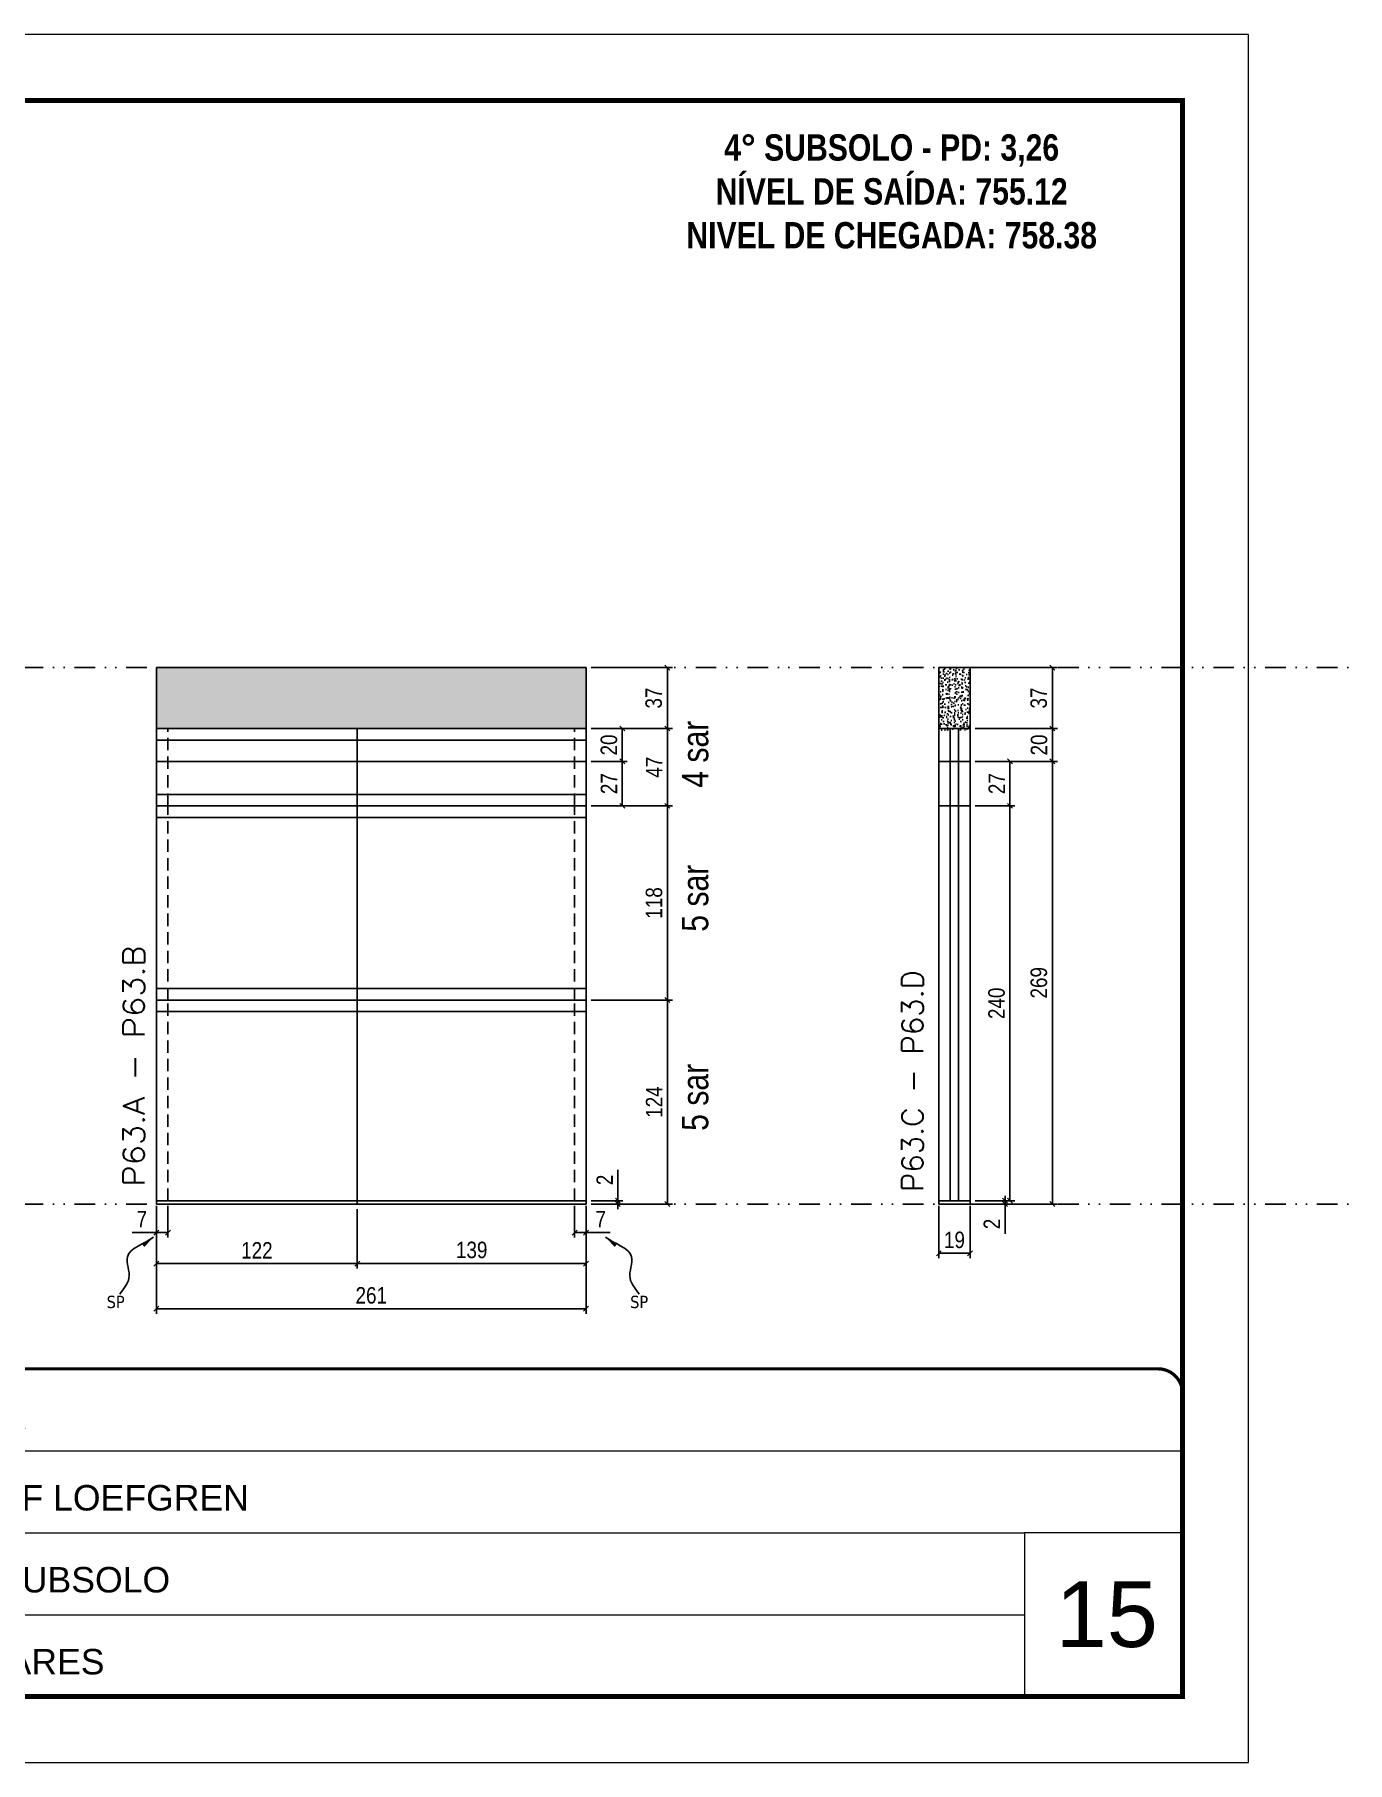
# Model space of a CAD drawing. Header units: millimetres. Extents: x 13777 to 27878, y -21631 to 6985.
# Drawn here: x 18345 to 19142, y 2489 to 3539 of the extents above; entities that cross this region are included whole.
import ezdxf

# ---------------------------------------------------------------- set-up
doc = ezdxf.new("R2010")
doc.units = ezdxf.units.MM
for name, pattern in [('CONTINUO', [0]), ('DASHED', [0.75, 0.5, -0.25]), ('DIVIDE2', [0.625, 0.25, -0.125, 0, -0.125, 0, -0.125]), ('HIDDEN', [0.375, 0.25, -0.125])]:
    doc.linetypes.add(name, pattern=pattern)
for name, color, linetype, lineweight in [('CARIMBO', 255, 'Continuous', 9), ('Folhas', 255, 'Continuous', 9), ('SARRAFO DE PRESSAO', 251, 'DASHED', 9), ('Texto Seção', 7, 'Continuous', 15)]:
    doc.layers.add(name, color=color, linetype=linetype, lineweight=lineweight)
for name, color, linetype in [('COTA', 241, 'Continuous'), ('NOMENCLATURA', 7, 'Continuous'), ('Nível', 160, 'Continuous'), ('Painéis', 200, 'Continuous'), ('SARR_2.2x7', 40, 'Continuous'), ('Sarrafo de Pressão', 42, 'HIDDEN'), ('texto', 7, 'Continuous')]:
    doc.layers.add(name, color=color, linetype=linetype)
doc.styles.add('ARIAL', font='arial.ttf')
doc.styles.add('ARIAL_NARROW', font='ARIALN.TTF', dxfattribs={"height": 0.2})
doc.styles.add('COTA TECNICA', font='techl___.ttf', dxfattribs={"height": 10})
doc.styles.add('COTA TECNICA-50', font='techl___.ttf', dxfattribs={"height": 10})
doc.styles.add('REGUA-120', font='ROMANS.shx', dxfattribs={"height": 15})
doc.styles.add('ROMANC', font='techb___.ttf', dxfattribs={"height": 2.5})
doc.styles.get("Standard").update_dxf_attribs({"font": 'arial.ttf'})
doc.styles.add('Tecnologia', font='')
doc.styles.get('Tecnologia').set_extended_font_data('Forgotten Futurist')
doc.dimstyles.new('COTA PAINEL-50', dxfattribs={"dimtxt": 10, "dimasz": 3, "dimexe": 3, "dimexo": 3, "dimgap": 3, "dimtad": 1, "dimdec": 1, "dimzin": 12, "dimdsep": 46, "dimtxsty": 'COTA TECNICA-50', "dimblk1": 'OBLIQUE', "dimblk2": 'OBLIQUE', "dimsah": 1, "dimcen": 0.9, "dimclrd": 4, "dimclre": 4, "dimclrt": 240, "dimadec": 1, "dimazin": 3, "dimtfac": 1, "dimtdec": 1, "dimtmove": 0, "dimatfit": 3, "dimfxl": 1, "dimtolj": 1, "dimtzin": 12, "dimarcsym": 0})
doc.dimstyles.new('PAINEL', dxfattribs={"dimtxt": 10, "dimasz": 3, "dimexe": 3, "dimexo": 3, "dimgap": 3, "dimtad": 1, "dimdec": 1, "dimzin": 12, "dimdsep": 46, "dimtxsty": 'COTA TECNICA', "dimblk1": 'OBLIQUE', "dimblk2": 'OBLIQUE', "dimsah": 1, "dimcen": 0.9, "dimclrd": 4, "dimclre": 4, "dimclrt": 240, "dimadec": 1, "dimazin": 3, "dimtfac": 1, "dimtdec": 1, "dimtmove": 0, "dimatfit": 3, "dimfxl": 1, "dimtolj": 1, "dimtzin": 12, "dimarcsym": 0})
doc.dimstyles.get("Standard").update_dxf_attribs({"dimtxt": 0.18, "dimasz": 0.18, "dimexe": 0.18, "dimexo": 0.0625, "dimgap": 0.09, "dimtad": 0, "dimtih": 1, "dimtoh": 1, "dimdec": 4, "dimzin": 0, "dimdsep": 46, "dimtxsty": 'Standard', "dimcen": 0.09, "dimadec": 0, "dimazin": 0, "dimtfac": 1, "dimtdec": 4, "dimtofl": 0, "dimtmove": 0, "dimatfit": 3, "dimfxl": 1, "dimtolj": 1, "dimtzin": 0, "dimarcsym": 0})

# ---------------------------------------------------------------- blocks, each defined once
blk = doc.blocks.new('9999999999')
at = {"color": 30, "linetype": 'CONTINUO'}
for p, q in [((98564.6, 34230.2), (98564.6, 34429.4)), ((98564.6, 34379.6), (99584, 34379.6)), ((98564.6, 34329.8), (99488, 34329.8)), ((99584, 34329.8), (99488, 34329.8)), ((99488, 34329.8), (99488, 34230.2)), ((98564.6, 34280), (99488, 34280))]:
    blk.add_line(p, q, dxfattribs=at)
at = {"color": 30, "linetype": 'CONTINUO', "const_width": 2}
blk.add_lwpolyline([(99584, 34230.2), (99584, 34414.4, 0.414214), (99569, 34429.4), (98229, 34429.4, 0.414214), (98214, 34414.4), (98214, 34245.2, 0.414214), (98229, 34230.2), (99584, 34230.2)], format="xyb", dxfattribs=at)
at = {"layer": 'Folhas'}
blk.add_lwpolyline([(98139, 34190.2), (99624, 34190.2), (99624, 35240.2), (98139, 35240.2)], close=True, dxfattribs=at)
at = {"layer": 'Folhas', "color": 30, "const_width": 3}
blk.add_lwpolyline([(98214, 34230.2), (99584, 34230.2), (99584, 35200.2), (98214, 35200.2)], close=True, dxfattribs=at)
at = {"color": 7, "linetype": 'Continuous', "ltscale": 5, "style": 'ARIAL'}
for s, height, p in [('SKR', 15.48, (98837.7, 34393.1)), ('LEAF LOEFGREN', 15.483, (98837.7, 34343.3)), ('4° SUBSOLO', 15.48, (98837.7, 34293.5)), ('NOVA SISTEMAS CONSTRUTIVOS', 11.059, (98263.2, 34267.2)), ('PILARES', 15.48, (98837.7, 34243.7))]:
    blk.add_text(s, height=height, dxfattribs=at).set_placement(p)
at = {"layer": 'Folhas', "color": 7, "style": 'Tecnologia', "width": 1.5}
for s, p in [('CLIENTE:', (98573.7, 34397.2)), ('OBRA:', (98573.7, 34347.3)), ('PAVIMENTO:', (98573.7, 34297.5)), ('PROJETO:', (98573.7, 34247.7))]:
    blk.add_text(s, height=14, dxfattribs=at).set_placement(p)
blk = doc.blocks.new('_Oblique')
at = {"color": 0, "linetype": 'ByBlock', "lineweight": -2}
blk.add_line((-0.5, -0.5), (0.5, 0.5), dxfattribs=at)
blk = doc.blocks.new('*D359')
at = {"layer": 'COTA', "color": 4, "lineweight": -2, "transparency": 16777216}
for p, q in [((18418.6, 2827.3), (18418.6, 2761.7)), ((18679.6, 2827.3), (18679.6, 2761.7)), ((18679.6, 2764.7), (18418.6, 2764.7))]:
    blk.add_line(p, q, dxfattribs=at)
at = {"layer": 'Defpoints', "color": 0, "transparency": 16777216}
for p in [(18418.6, 2830.3), (18679.6, 2830.3), (18418.6, 2764.7)]:
    blk.add_point(p, dxfattribs=at)
at = {"layer": 'COTA', "color": 4, "lineweight": -2, "transparency": 16777216, "xscale": 3, "yscale": 3, "zscale": 3, "rotation": 180}
blk.add_blockref('_Oblique', (18418.6, 2764.7), dxfattribs=at)
at = {"layer": 'COTA', "color": 4, "lineweight": -2, "transparency": 16777216, "xscale": 3, "yscale": 3, "zscale": 3}
blk.add_blockref('_Oblique', (18679.6, 2764.7), dxfattribs=at)
at = {"layer": 'COTA', "color": 240, "transparency": 16777216, "insert": (18549.1, 2772.8), "char_height": 10, "attachment_point": 5, "style": 'COTA TECNICA'}
blk.add_mtext('\\A1;261', dxfattribs=at)
blk = doc.blocks.new('*D360')
at = {"layer": 'COTA', "color": 4, "lineweight": -2, "transparency": 16777216}
for p, q in [((18672.6, 2827.3), (18672.6, 2808)), ((18679.6, 2825.3), (18679.6, 2808)), ((18672.6, 2811), (18679.6, 2811)), ((18679.6, 2811), (18694.3, 2811))]:
    blk.add_line(p, q, dxfattribs=at)
at = {"layer": 'Defpoints', "color": 0, "transparency": 16777216}
for p in [(18672.6, 2830.3), (18679.6, 2828.3), (18679.6, 2811)]:
    blk.add_point(p, dxfattribs=at)
at = {"layer": 'COTA', "color": 4, "lineweight": -2, "transparency": 16777216, "xscale": 3, "yscale": 3, "zscale": 3, "rotation": 180}
blk.add_blockref('_Oblique', (18672.6, 2811), dxfattribs=at)
at = {"layer": 'COTA', "color": 4, "lineweight": -2, "transparency": 16777216, "xscale": 3, "yscale": 3, "zscale": 3}
blk.add_blockref('_Oblique', (18679.6, 2811), dxfattribs=at)
at = {"layer": 'COTA', "color": 240, "transparency": 16777216, "insert": (18688.5, 2819.1), "char_height": 10, "attachment_point": 5, "style": 'COTA TECNICA-50'}
blk.add_mtext('\\A1;7', dxfattribs=at)
blk = doc.blocks.new('*D361')
at = {"layer": 'COTA', "color": 4, "lineweight": -2, "transparency": 16777216}
for p, q in [((18418.6, 2825.3), (18418.6, 2808)), ((18425.6, 2827.3), (18425.6, 2808)), ((18418.6, 2811), (18403.9, 2811)), ((18425.6, 2811), (18418.6, 2811))]:
    blk.add_line(p, q, dxfattribs=at)
at = {"layer": 'Defpoints', "color": 0, "transparency": 16777216}
for p in [(18418.6, 2828.3), (18425.6, 2830.3), (18418.6, 2811)]:
    blk.add_point(p, dxfattribs=at)
at = {"layer": 'COTA', "color": 4, "lineweight": -2, "transparency": 16777216, "xscale": 3, "yscale": 3, "zscale": 3, "rotation": 180}
blk.add_blockref('_Oblique', (18418.6, 2811), dxfattribs=at)
at = {"layer": 'COTA', "color": 4, "lineweight": -2, "transparency": 16777216, "xscale": 3, "yscale": 3, "zscale": 3}
blk.add_blockref('_Oblique', (18425.6, 2811), dxfattribs=at)
at = {"layer": 'COTA', "color": 240, "transparency": 16777216, "insert": (18409.7, 2819.1), "char_height": 10, "attachment_point": 5, "style": 'COTA TECNICA-50'}
blk.add_mtext('\\A1;7', dxfattribs=at)
blk = doc.blocks.new('*D362')
at = {"layer": 'COTA', "color": 4, "lineweight": -2, "transparency": 16777216}
for p, q in [((18698.9, 2830.3), (18698.9, 2849.1)), ((18682.6, 2830.3), (18701.9, 2830.3)), ((18682.6, 2828.3), (18701.9, 2828.3)), ((18698.9, 2828.3), (18698.9, 2830.3)), ((18698.9, 2828.3), (18698.9, 2825.3))]:
    blk.add_line(p, q, dxfattribs=at)
at = {"layer": 'Defpoints', "color": 0, "transparency": 16777216}
for p in [(18679.6, 2830.3), (18679.6, 2828.3), (18698.9, 2828.3)]:
    blk.add_point(p, dxfattribs=at)
at = {"layer": 'COTA', "color": 4, "lineweight": -2, "transparency": 16777216, "xscale": 3, "yscale": 3, "zscale": 3}
for p, rotation in [((18698.9, 2830.3), 270), ((18698.9, 2828.3), 90)]:
    blk.add_blockref('_Oblique', p, dxfattribs=dict(at, rotation=rotation))
at = {"layer": 'COTA', "color": 240, "transparency": 16777216, "insert": (18690.9, 2843), "char_height": 10, "attachment_point": 5, "rotation": 90, "style": 'COTA TECNICA-50'}
blk.add_mtext('\\A1;2', dxfattribs=at)
blk = doc.blocks.new('*D366')
at = {"layer": 'COTA', "color": 4, "lineweight": -2, "transparency": 16777216}
for p, q in [((18682.6, 3154.3), (18732, 3154.3)), ((18729, 3117.3), (18729, 3154.3)), ((18682.6, 3117.3), (18732, 3117.3))]:
    blk.add_line(p, q, dxfattribs=at)
at = {"layer": 'Defpoints', "color": 0, "transparency": 16777216}
for p in [(18679.6, 3154.3), (18729, 3154.3), (18679.6, 3117.3)]:
    blk.add_point(p, dxfattribs=at)
at = {"layer": 'COTA', "color": 4, "lineweight": -2, "transparency": 16777216, "xscale": 3, "yscale": 3, "zscale": 3}
for p, rotation in [((18729, 3154.3), 90), ((18729, 3117.3), 270)]:
    blk.add_blockref('_Oblique', p, dxfattribs=dict(at, rotation=rotation))
at = {"layer": 'COTA', "color": 240, "transparency": 16777216, "insert": (18720.7, 3135.8), "char_height": 10, "attachment_point": 5, "rotation": 90, "style": 'COTA TECNICA-50'}
blk.add_mtext('\\A1;37', dxfattribs=at)
blk = doc.blocks.new('*D363')
at = {"layer": 'COTA', "color": 4, "lineweight": -2, "transparency": 16777216}
for p, q in [((18682.6, 3070.3), (18732, 3070.3)), ((18729, 2952.3), (18729, 3070.3)), ((18682.6, 2952.3), (18732, 2952.3))]:
    blk.add_line(p, q, dxfattribs=at)
at = {"layer": 'Defpoints', "color": 0, "transparency": 16777216}
for p in [(18679.6, 3070.3), (18729, 3070.3), (18679.6, 2952.3)]:
    blk.add_point(p, dxfattribs=at)
at = {"layer": 'COTA', "color": 4, "lineweight": -2, "transparency": 16777216, "xscale": 3, "yscale": 3, "zscale": 3}
for p, rotation in [((18729, 3070.3), 90), ((18729, 2952.3), 270)]:
    blk.add_blockref('_Oblique', p, dxfattribs=dict(at, rotation=rotation))
at = {"layer": 'COTA', "color": 240, "transparency": 16777216, "insert": (18720.9, 3011.3), "char_height": 10, "attachment_point": 5, "rotation": 90, "style": 'COTA TECNICA-50'}
blk.add_mtext('\\A1;118', dxfattribs=at)
blk = doc.blocks.new('*D364')
at = {"layer": 'COTA', "color": 4, "lineweight": -2, "transparency": 16777216}
for p, q in [((18682.6, 3117.3), (18732, 3117.3)), ((18729, 3070.3), (18729, 3117.3)), ((18682.6, 3070.3), (18732, 3070.3))]:
    blk.add_line(p, q, dxfattribs=at)
at = {"layer": 'Defpoints', "color": 0, "transparency": 16777216}
for p in [(18679.6, 3117.3), (18729, 3117.3), (18679.6, 3070.3)]:
    blk.add_point(p, dxfattribs=at)
at = {"layer": 'COTA', "color": 4, "lineweight": -2, "transparency": 16777216, "xscale": 3, "yscale": 3, "zscale": 3}
for p, rotation in [((18729, 3117.3), 90), ((18729, 3070.3), 270)]:
    blk.add_blockref('_Oblique', p, dxfattribs=dict(at, rotation=rotation))
at = {"layer": 'COTA', "color": 240, "transparency": 16777216, "insert": (18720.9, 3093.8), "char_height": 10, "attachment_point": 5, "rotation": 90, "style": 'COTA TECNICA-50'}
blk.add_mtext('\\A1;47', dxfattribs=at)
blk = doc.blocks.new('*D367')
at = {"layer": 'COTA', "color": 4, "linetype": 'ByBlock', "lineweight": -2, "transparency": 16777216}
for p, q in [((18682.6, 2952.3), (18732, 2952.3)), ((18729, 2828.3), (18729, 2952.3)), ((18682.6, 2828.3), (18732, 2828.3))]:
    blk.add_line(p, q, dxfattribs=at)
at = {"layer": 'Defpoints', "color": 0, "linetype": 'ByBlock', "transparency": 16777216}
for p in [(18679.6, 2952.3), (18729, 2952.3), (18679.6, 2828.3)]:
    blk.add_point(p, dxfattribs=at)
at = {"layer": 'COTA', "color": 4, "linetype": 'ByBlock', "lineweight": -2, "transparency": 16777216, "xscale": 3, "yscale": 3, "zscale": 3}
for p, rotation in [((18729, 2952.3), 90), ((18729, 2828.3), 270)]:
    blk.add_blockref('_Oblique', p, dxfattribs=dict(at, rotation=rotation))
at = {"layer": 'COTA', "color": 240, "linetype": 'ByBlock', "transparency": 16777216, "insert": (18720.9, 2890.3), "char_height": 10, "attachment_point": 5, "rotation": 90, "style": 'COTA TECNICA'}
blk.add_mtext('\\A1;124', dxfattribs=at)
blk = doc.blocks.new('*D368')
at = {"layer": 'COTA', "color": 4, "linetype": 'ByBlock', "lineweight": -2, "transparency": 16777216}
for p, q in [((18682.6, 2952.3), (18732, 2952.3)), ((18729, 2828.3), (18729, 2952.3)), ((18682.6, 2828.3), (18732, 2828.3))]:
    blk.add_line(p, q, dxfattribs=at)
at = {"layer": 'Defpoints', "color": 0, "linetype": 'ByBlock', "transparency": 16777216}
for p in [(18679.6, 2952.3), (18729, 2952.3), (18679.6, 2828.3)]:
    blk.add_point(p, dxfattribs=at)
at = {"layer": 'COTA', "color": 4, "linetype": 'ByBlock', "lineweight": -2, "transparency": 16777216, "xscale": 3, "yscale": 3, "zscale": 3}
for p, rotation in [((18729, 2952.3), 90), ((18729, 2828.3), 270)]:
    blk.add_blockref('_Oblique', p, dxfattribs=dict(at, rotation=rotation))
at = {"layer": 'COTA', "color": 240, "linetype": 'ByBlock', "transparency": 16777216, "insert": (18720.9, 2890.3), "char_height": 10, "attachment_point": 5, "rotation": 90, "style": 'COTA TECNICA'}
blk.add_mtext('\\A1;124', dxfattribs=at)
blk = doc.blocks.new('*D369')
at = {"layer": 'COTA', "color": 4, "lineweight": -2, "transparency": 16777216}
for p, q in [((18682.6, 3117.3), (18704.6, 3117.3)), ((18701.6, 3117.3), (18701.6, 3097.3)), ((18682.6, 3097.3), (18704.6, 3097.3))]:
    blk.add_line(p, q, dxfattribs=at)
at = {"layer": 'Defpoints', "color": 0, "transparency": 16777216}
for p in [(18679.6, 3117.3), (18679.6, 3097.3), (18701.6, 3097.3)]:
    blk.add_point(p, dxfattribs=at)
at = {"layer": 'COTA', "color": 4, "lineweight": -2, "transparency": 16777216, "xscale": 3, "yscale": 3, "zscale": 3}
for p, rotation in [((18701.6, 3117.3), 90), ((18701.6, 3097.3), 270)]:
    blk.add_blockref('_Oblique', p, dxfattribs=dict(at, rotation=rotation))
at = {"layer": 'COTA', "color": 240, "transparency": 16777216, "insert": (18693.5, 3107.3), "char_height": 10, "attachment_point": 5, "rotation": 90, "style": 'COTA TECNICA-50'}
blk.add_mtext('\\A1;20', dxfattribs=at)
blk = doc.blocks.new('*D370')
at = {"layer": 'COTA', "color": 4, "lineweight": -2, "transparency": 16777216}
for p, q in [((18682.6, 3097.3), (18704.6, 3097.3)), ((18701.6, 3070.3), (18701.6, 3097.3)), ((18682.6, 3070.3), (18704.6, 3070.3))]:
    blk.add_line(p, q, dxfattribs=at)
at = {"layer": 'Defpoints', "color": 0, "transparency": 16777216}
for p in [(18679.6, 3097.3), (18701.6, 3097.3), (18679.6, 3070.3)]:
    blk.add_point(p, dxfattribs=at)
at = {"layer": 'COTA', "color": 4, "lineweight": -2, "transparency": 16777216, "xscale": 3, "yscale": 3, "zscale": 3}
for p, rotation in [((18701.6, 3097.3), 90), ((18701.6, 3070.3), 270)]:
    blk.add_blockref('_Oblique', p, dxfattribs=dict(at, rotation=rotation))
at = {"layer": 'COTA', "color": 240, "transparency": 16777216, "insert": (18693.5, 3083.8), "char_height": 10, "attachment_point": 5, "rotation": 90, "style": 'COTA TECNICA'}
blk.add_mtext('\\A1;27', dxfattribs=at)
blk = doc.blocks.new('*D365')
at = {"layer": 'COTA', "color": 4, "lineweight": -2, "transparency": 16777216}
for p, q in [((18540.6, 2825.3), (18540.6, 2789.1)), ((18679.6, 2825.3), (18679.6, 2789.1)), ((18540.6, 2792.1), (18679.6, 2792.1))]:
    blk.add_line(p, q, dxfattribs=at)
at = {"layer": 'Defpoints', "color": 0, "transparency": 16777216}
for p in [(18540.6, 2828.3), (18679.6, 2828.3), (18679.6, 2792.1)]:
    blk.add_point(p, dxfattribs=at)
at = {"layer": 'COTA', "color": 4, "lineweight": -2, "transparency": 16777216, "xscale": 3, "yscale": 3, "zscale": 3, "rotation": 180}
blk.add_blockref('_Oblique', (18540.6, 2792.1), dxfattribs=at)
at = {"layer": 'COTA', "color": 4, "lineweight": -2, "transparency": 16777216, "xscale": 3, "yscale": 3, "zscale": 3}
blk.add_blockref('_Oblique', (18679.6, 2792.1), dxfattribs=at)
at = {"layer": 'COTA', "color": 240, "transparency": 16777216, "insert": (18610.1, 2800.4), "char_height": 10, "attachment_point": 5, "style": 'COTA TECNICA'}
blk.add_mtext('\\A1;139', dxfattribs=at)
blk = doc.blocks.new('*D371')
at = {"layer": 'COTA', "color": 4, "lineweight": -2, "transparency": 16777216}
for p, q in [((18418.6, 2825.3), (18418.6, 2789.1)), ((18540.6, 2825.3), (18540.6, 2789.1)), ((18418.6, 2792.1), (18540.6, 2792.1))]:
    blk.add_line(p, q, dxfattribs=at)
at = {"layer": 'Defpoints', "color": 0, "transparency": 16777216}
for p in [(18418.6, 2828.3), (18540.6, 2828.3), (18540.6, 2792.1)]:
    blk.add_point(p, dxfattribs=at)
at = {"layer": 'COTA', "color": 4, "lineweight": -2, "transparency": 16777216, "xscale": 3, "yscale": 3, "zscale": 3, "rotation": 180}
blk.add_blockref('_Oblique', (18418.6, 2792.1), dxfattribs=at)
at = {"layer": 'COTA', "color": 4, "lineweight": -2, "transparency": 16777216, "xscale": 3, "yscale": 3, "zscale": 3}
blk.add_blockref('_Oblique', (18540.6, 2792.1), dxfattribs=at)
at = {"layer": 'COTA', "color": 240, "transparency": 16777216, "insert": (18479.6, 2800.2), "char_height": 10, "attachment_point": 5, "style": 'COTA TECNICA'}
blk.add_mtext('\\A1;122', dxfattribs=at)
blk = doc.blocks.new('*D372')
at = {"layer": 'COTA', "color": 4, "lineweight": -2, "transparency": 16777216}
for p, q in [((18893.9, 2827.3), (18893.9, 2795.4)), ((18912.9, 2827.3), (18912.9, 2795.4)), ((18893.9, 2798.4), (18912.9, 2798.4))]:
    blk.add_line(p, q, dxfattribs=at)
at = {"layer": 'Defpoints', "color": 0, "transparency": 16777216}
for p in [(18893.9, 2830.3), (18912.9, 2830.3), (18912.9, 2798.4)]:
    blk.add_point(p, dxfattribs=at)
at = {"layer": 'COTA', "color": 4, "lineweight": -2, "transparency": 16777216, "xscale": 3, "yscale": 3, "zscale": 3, "rotation": 180}
blk.add_blockref('_Oblique', (18893.9, 2798.4), dxfattribs=at)
at = {"layer": 'COTA', "color": 4, "lineweight": -2, "transparency": 16777216, "xscale": 3, "yscale": 3, "zscale": 3}
blk.add_blockref('_Oblique', (18912.9, 2798.4), dxfattribs=at)
at = {"layer": 'COTA', "color": 240, "transparency": 16777216, "insert": (18903.4, 2806.5), "char_height": 10, "attachment_point": 5, "style": 'COTA TECNICA'}
blk.add_mtext('\\A1;19', dxfattribs=at)
blk = doc.blocks.new('*D373')
at = {"layer": 'COTA', "color": 4, "lineweight": -2, "transparency": 16777216}
for p, q in [((18915.9, 2830.3), (18937.1, 2830.3)), ((18915.9, 2828.3), (18937.1, 2828.3)), ((18934.1, 2830.3), (18934.1, 2833.3)), ((18934.1, 2830.3), (18934.1, 2828.3)), ((18934.1, 2828.3), (18934.1, 2810.2))]:
    blk.add_line(p, q, dxfattribs=at)
at = {"layer": 'Defpoints', "color": 0, "transparency": 16777216}
for p in [(18912.9, 2830.3), (18912.9, 2828.3), (18934.1, 2830.3)]:
    blk.add_point(p, dxfattribs=at)
at = {"layer": 'COTA', "color": 4, "lineweight": -2, "transparency": 16777216, "xscale": 3, "yscale": 3, "zscale": 3}
for p, rotation in [((18934.1, 2830.3), 270), ((18934.1, 2828.3), 90)]:
    blk.add_blockref('_Oblique', p, dxfattribs=dict(at, rotation=rotation))
at = {"layer": 'COTA', "color": 240, "transparency": 16777216, "insert": (18926.1, 2816.2), "char_height": 10, "attachment_point": 5, "rotation": 90, "style": 'COTA TECNICA-50'}
blk.add_mtext('\\A1;2', dxfattribs=at)
blk = doc.blocks.new('*D375')
at = {"layer": 'COTA', "color": 4, "linetype": 'ByBlock', "lineweight": -2, "transparency": 16777216}
for p, q in [((18915.9, 3154.3), (18965.9, 3154.3)), ((18962.9, 3154.3), (18962.9, 3117.3)), ((18915.9, 3117.3), (18965.9, 3117.3))]:
    blk.add_line(p, q, dxfattribs=at)
at = {"layer": 'Defpoints', "color": 0, "linetype": 'ByBlock', "transparency": 16777216}
for p in [(18912.9, 3154.3), (18912.9, 3117.3), (18962.9, 3117.3)]:
    blk.add_point(p, dxfattribs=at)
at = {"layer": 'COTA', "color": 4, "linetype": 'ByBlock', "lineweight": -2, "transparency": 16777216, "xscale": 3, "yscale": 3, "zscale": 3}
for p, rotation in [((18962.9, 3154.3), 90), ((18962.9, 3117.3), 270)]:
    blk.add_blockref('_Oblique', p, dxfattribs=dict(at, rotation=rotation))
at = {"layer": 'COTA', "color": 240, "linetype": 'ByBlock', "transparency": 16777216, "insert": (18954.6, 3135.8), "char_height": 10, "attachment_point": 5, "rotation": 90, "style": 'COTA TECNICA'}
blk.add_mtext('\\A1;37', dxfattribs=at)
blk = doc.blocks.new('*D374')
at = {"layer": 'COTA', "color": 4, "lineweight": -2, "transparency": 16777216}
for p, q in [((18915.9, 3097.3), (18965.9, 3097.3)), ((18962.9, 2828.3), (18962.9, 3097.3)), ((18915.9, 2828.3), (18965.9, 2828.3))]:
    blk.add_line(p, q, dxfattribs=at)
at = {"layer": 'Defpoints', "color": 0, "transparency": 16777216}
for p in [(18912.9, 3097.3), (18962.9, 3097.3), (18912.9, 2828.3)]:
    blk.add_point(p, dxfattribs=at)
at = {"layer": 'COTA', "color": 4, "lineweight": -2, "transparency": 16777216, "xscale": 3, "yscale": 3, "zscale": 3}
for p, rotation in [((18962.9, 3097.3), 90), ((18962.9, 2828.3), 270)]:
    blk.add_blockref('_Oblique', p, dxfattribs=dict(at, rotation=rotation))
at = {"layer": 'COTA', "color": 240, "transparency": 16777216, "insert": (18954.7, 2962.8), "char_height": 10, "attachment_point": 5, "rotation": 90, "style": 'COTA TECNICA-50'}
blk.add_mtext('\\A1;269', dxfattribs=at)
blk = doc.blocks.new('*D376')
at = {"layer": 'COTA', "color": 4, "lineweight": -2, "transparency": 16777216}
for p, q in [((18915.9, 3070.3), (18940.1, 3070.3)), ((18937.1, 2830.3), (18937.1, 3070.3)), ((18915.9, 2830.3), (18940.1, 2830.3))]:
    blk.add_line(p, q, dxfattribs=at)
at = {"layer": 'Defpoints', "color": 0, "transparency": 16777216}
for p in [(18912.9, 3070.3), (18937.1, 3070.3), (18912.9, 2830.3)]:
    blk.add_point(p, dxfattribs=at)
at = {"layer": 'COTA', "color": 4, "lineweight": -2, "transparency": 16777216, "xscale": 3, "yscale": 3, "zscale": 3}
for p, rotation in [((18937.1, 3070.3), 90), ((18937.1, 2830.3), 270)]:
    blk.add_blockref('_Oblique', p, dxfattribs=dict(at, rotation=rotation))
at = {"layer": 'COTA', "color": 240, "transparency": 16777216, "insert": (18929, 2950.3), "char_height": 10, "attachment_point": 5, "rotation": 90, "style": 'COTA TECNICA'}
blk.add_mtext('\\A1;240', dxfattribs=at)
blk = doc.blocks.new('*D377')
at = {"layer": 'COTA', "color": 4, "lineweight": -2, "transparency": 16777216}
for p, q in [((18915.9, 3097.3), (18940.1, 3097.3)), ((18937.1, 3070.3), (18937.1, 3097.3)), ((18915.9, 3070.3), (18940.1, 3070.3))]:
    blk.add_line(p, q, dxfattribs=at)
at = {"layer": 'Defpoints', "color": 0, "transparency": 16777216}
for p in [(18912.9, 3097.3), (18937.1, 3097.3), (18912.9, 3070.3)]:
    blk.add_point(p, dxfattribs=at)
at = {"layer": 'COTA', "color": 4, "lineweight": -2, "transparency": 16777216, "xscale": 3, "yscale": 3, "zscale": 3}
for p, rotation in [((18937.1, 3097.3), 90), ((18937.1, 3070.3), 270)]:
    blk.add_blockref('_Oblique', p, dxfattribs=dict(at, rotation=rotation))
at = {"layer": 'COTA', "color": 240, "transparency": 16777216, "insert": (18929.1, 3083.8), "char_height": 10, "attachment_point": 5, "rotation": 90, "style": 'COTA TECNICA'}
blk.add_mtext('\\A1;27', dxfattribs=at)
blk = doc.blocks.new('*D378')
at = {"layer": 'COTA', "color": 4, "lineweight": -2, "transparency": 16777216}
for p, q in [((18915.9, 3117.3), (18965.9, 3117.3)), ((18962.9, 3097.3), (18962.9, 3117.3)), ((18915.9, 3097.3), (18965.9, 3097.3))]:
    blk.add_line(p, q, dxfattribs=at)
at = {"layer": 'Defpoints', "color": 0, "transparency": 16777216}
for p in [(18912.9, 3117.3), (18962.9, 3117.3), (18912.9, 3097.3)]:
    blk.add_point(p, dxfattribs=at)
at = {"layer": 'COTA', "color": 4, "lineweight": -2, "transparency": 16777216, "xscale": 3, "yscale": 3, "zscale": 3}
for p, rotation in [((18962.9, 3117.3), 90), ((18962.9, 3097.3), 270)]:
    blk.add_blockref('_Oblique', p, dxfattribs=dict(at, rotation=rotation))
at = {"layer": 'COTA', "color": 240, "transparency": 16777216, "insert": (18954.8, 3107.3), "char_height": 10, "attachment_point": 5, "rotation": 90, "style": 'COTA TECNICA'}
blk.add_mtext('\\A1;20', dxfattribs=at)

msp = doc.modelspace()

# ---------------------------------------------------------------- hatches: boundary and pattern name
at = {"layer": 'COTA', "linetype": 'ByBlock'}
h = msp.add_hatch(dxfattribs=at)
h.set_pattern_fill('AR-CONC', color=256, scale=0.03)
h.set_pattern_definition([(50, (12976.519, -7849.1575), (5.46554, -0.4781726), [0.5715, -6.2865]), (355, (12976.519, -7849.1575), (-1.0573026, 5.7317054), [0.4572, -5.0292175]), (100.451445, (12976.9747, -7849.1973), (4.4082374, 5.2535326), [0.4857003, -5.3427073]), (46.1842, (12976.519, -7847.6335), (8.1323712, -1.26127), [0.85725, -9.42975]), (96.63556, (12977.197, -7847.739), (7.122124, 7.4227837), [0.7285507, -8.014068]), (351.18415, (12976.519, -7847.6335), (7.122124, 7.422784), [0.685799, -7.543792]), (21, (12977.281, -7848.0145), (4.5484317, -3.067956), [0.5715, -6.2865]), (326, (12977.281, -7848.0145), (1.8540609, 5.525639), [0.4572, -5.0292]), (71.451445, (12977.66, -7848.27), (6.4024926, 2.457683), [0.4857003, -5.3426981]), (37.5, (12976.5192, -7849.1575), (0.0926581, 2.53665117), [0, -4.96824, 0, -5.1054, 0, -5.04825]), (7.5, (12976.5192, -7849.1575), (2.0045899, 3.00541724), [0, -2.91084, 0, -4.85394, 0, -1.92405]), (327.5, (12974.82, -7849.1575), (4.06771786, -0.17186232), [0, -1.905, 0, -5.9436, 0, -7.8867]), (317.5, (12974.058, -7849.1575), (4.4438754, 0.7627947), [0, -2.4765, 0, -3.94716, 0, -5.6007])])
h.paths.add_polyline_path([(18679.6, 3117.29), (18679.6, 3154.29), (18418.6, 3154.29), (18418.6, 3117.29)])
at = {"layer": 'COTA'}
h = msp.add_hatch(dxfattribs=at)
h.set_pattern_fill('AR-CONC', color=256, scale=0.03)
h.set_pattern_definition([(50, (3211.0157, -1158.575), (5.4655401, -0.4781726), [0.5715, -6.2865]), (355, (3211.016, -1158.575), (-1.0573026, 5.7317054), [0.4572, -5.0292175]), (100.451445, (3211.471, -1158.615), (4.4082374, 5.2535326), [0.4857003, -5.3427073]), (46.1842, (3211.016, -1157.051), (8.1323712, -1.2612698), [0.85725, -9.42975]), (96.63556, (3211.6934, -1157.156), (7.122124, 7.4227837), [0.7285507, -8.0140682]), (351.18415, (3211.016, -1157.051), (7.122124, 7.4227837), [0.685799, -7.543792]), (21, (3211.7777, -1157.432), (4.5484317, -3.067956), [0.5715, -6.2865]), (326, (3211.778, -1157.432), (1.8540609, 5.525639), [0.4572, -5.0292]), (71.451445, (3212.157, -1157.688), (6.4024926, 2.457683), [0.4857003, -5.3426981]), (37.5, (3211.0157, -1158.5751), (0.0926581, 2.53665117), [0, -4.96824, 0, -5.1054, 0, -5.04825]), (7.5, (3211.0157, -1158.575), (2.00458988, 3.00541724), [0, -2.91084, 0, -4.85394, 0, -1.92405]), (327.5, (3209.3165, -1158.5751), (4.06771786, -0.17186232), [0, -1.905, 0, -5.9436, 0, -7.8867]), (317.5, (3208.5545, -1158.575), (4.44387544, 0.7627947), [0, -2.4765, 0, -3.94716, 0, -5.6007])])
h.paths.add_polyline_path([(18912.88, 3154.29), (18893.88, 3154.29), (18893.88, 3116.26), (18912.88, 3116.26)])

# ---------------------------------------------------------------- linework, layer by layer
at = {"layer": 'COTA', "linetype": 'ByBlock'}
for p, q in [((18679.6, 3154.29), (18418.6, 3154.29)), ((18418.6, 3117.29), (18418.6, 3154.29)), ((18679.6, 3117.29), (18679.6, 3154.29))]:
    msp.add_line(p, q, dxfattribs=at)
msp.add_lwpolyline([(18893.88, 3117.26), (18912.88, 3117.26), (18912.88, 3154.29), (18893.88, 3154.29)], close=True, dxfattribs=at)
at = {"layer": 'Nível', "color": 4, "linetype": 'DIVIDE2', "ltscale": 50}
for p, q in [((13777.11, 3154.29), (21531.15, 3154.29)), ((13777.11, 2828.29), (21531.15, 2828.29))]:
    msp.add_line(p, q, dxfattribs=at)
at = {"layer": 'Painéis'}
for p, q in [((18679.6, 3117.29), (18418.6, 3117.29)), ((18418.6, 3117.29), (18418.6, 2830.29)), ((18540.6, 2828.29), (18540.6, 3117.29)), ((18679.6, 2830.29), (18679.6, 3117.29)), ((18893.88, 3117.26), (18893.88, 2830.29)), ((18893.88, 3117.26), (18912.88, 3117.26)), ((18912.88, 3117.26), (18893.88, 3117.26)), ((18912.88, 3117.26), (18912.88, 2830.29)), ((18679.6, 3097.29), (18418.6, 3097.29)), ((18893.88, 3097.29), (18912.88, 3097.29)), ((18418.6, 3070.29), (18679.6, 3070.29)), ((18893.88, 3070.29), (18912.88, 3070.29)), ((18418.6, 2952.29), (18679.6, 2952.29)), ((18893.88, 2830.29), (18912.88, 2830.29)), ((18893.88, 2830.29), (18912.88, 2830.29)), ((18893.88, 2828.29), (18893.88, 2830.29)), ((18912.88, 2828.29), (18893.88, 2828.29)), ((18912.88, 2830.29), (18912.88, 2828.29))]:
    msp.add_line(p, q, dxfattribs=at)
msp.add_lwpolyline([(18679.6, 2830.29), (18418.6, 2830.29), (18418.6, 2828.29), (18679.6, 2828.29)], close=True, dxfattribs=at)
at = {"layer": 'SARR_2.2x7'}
for p, q in [((18418.6, 3110.29), (18679.6, 3110.29)), ((18900.88, 3117.26), (18900.88, 3097.29)), ((18905.88, 3117.26), (18905.88, 3097.29)), ((18900.88, 3097.29), (18900.88, 2830.29)), ((18905.88, 3097.29), (18905.88, 2830.29)), ((18418.6, 3077.29), (18679.6, 3077.29)), ((18418.6, 3063.29), (18679.6, 3063.29)), ((18418.6, 2959.29), (18679.6, 2959.29)), ((18418.6, 2945.29), (18679.6, 2945.29))]:
    msp.add_line(p, q, dxfattribs=at)
at = {"layer": 'Sarrafo de Pressão', "ltscale": 30}
for p, q in [((18425.6, 3070.29), (18425.6, 3117.29)), ((18672.6, 3070.29), (18672.6, 3117.29)), ((18425.6, 2952.29), (18425.6, 3070.29)), ((18672.6, 2952.29), (18672.6, 3070.29)), ((18425.6, 2830.29), (18425.6, 2952.29)), ((18672.6, 2830.29), (18672.6, 2952.29))]:
    msp.add_line(p, q, dxfattribs=at)

# ---------------------------------------------------------------- block references
at = {"layer": 'SARRAFO DE PRESSAO', "color": 6, "linetype": 'ByBlock'}
msp.add_blockref('9999999999', (-80542.01, -31701.2), dxfattribs=at)

# ---------------------------------------------------------------- texts
at = {"layer": 'CARIMBO', "style": 'ARIAL'}
msp.add_text('15', height=40, dxfattribs=at).set_placement((18964.83, 2559.15))
at = {"layer": 'NOMENCLATURA', "style": 'ARIAL_NARROW'}
for s, p in [('4 sar', (18753.84, 3081.3)), ('5 sar', (18753.84, 2993.8)), ('5 sar', (18753.84, 2872.8))]:
    msp.add_text(s, height=16, rotation=90, dxfattribs=at).set_placement(p)
at = {"layer": 'NOMENCLATURA', "color": 2, "insert": (18865.25, 3505.06), "char_height": 16, "attachment_point": 2, "style": 'ROMANC'}
msp.add_mtext_dynamic_manual_height_columns('\\P4° SUBSOLO - PD: 3,26\\PNÍVEL DE SAÍDA: 755.12\\PNIVEL DE CHEGADA: 758.38', width=300.2766, gutter_width=1, heights=[0], dxfattribs=at)
at = {"layer": 'texto', "color": 0, "char_height": 7.5, "attachment_point": 5}
for insert in [(18393.82, 2768.79), (18711.85, 2768.79)]:
    msp.add_mtext('{\\fTahoma|b0|i0|c0|p34;\\C4;SP}', dxfattribs=dict(at, insert=insert))
at = {"layer": 'Texto Seção', "style": 'REGUA-120', "width": 1.1}
msp.add_text('P63.A - P63.B', height=13, rotation=90, dxfattribs=at).set_placement((18411.35, 2839.05))
at = {"layer": 'Texto Seção', "insert": (18884.43, 2835.7), "char_height": 13, "width": 370.6998, "attachment_point": 7, "rotation": 90, "style": 'REGUA-120'}
msp.add_mtext('P63.C - P63.D', dxfattribs=at)

# ---------------------------------------------------------------- dimensions: what is measured, and where the dimension line sits
at = {"layer": 'COTA'}
for base, p1, p2, angle, dimstyle, picture, middle in [((18728.97, 3154.29), (18679.6, 3117.29), (18679.6, 3154.29), 90, 'COTA PAINEL-50', '*D366', (18720.75, 3135.79)), ((18728.97, 3117.29), (18679.6, 3070.29), (18679.6, 3117.29), 90, 'COTA PAINEL-50', '*D364', (18720.9, 3093.79)), ((18701.6, 3097.29), (18679.6, 3070.29), (18679.6, 3097.29), 90, 'PAINEL', '*D370', (18693.53, 3083.79)), ((18962.87, 3097.29), (18912.88, 2828.29), (18912.88, 3097.29), 90, 'COTA PAINEL-50', '*D374', (18954.74, 2962.79)), ((18728.97, 3070.29), (18679.6, 2952.29), (18679.6, 3070.29), 90, 'COTA PAINEL-50', '*D363', (18720.87, 3011.29)), ((18937.15, 3070.29), (18912.88, 2830.29), (18912.88, 3070.29), 90, 'PAINEL', '*D376', (18929.04, 2950.29)), ((18418.6, 2811.04), (18425.6, 2830.29), (18418.6, 2828.29), 180, 'COTA PAINEL-50', '*D361', (18409.74, 2819.12))]:
    dim = msp.add_linear_dim(base=base, p1=p1, p2=p2, angle=angle, dimstyle=dimstyle, dxfattribs=at)
    dim.commit()
    dim.dimension.update_dxf_attribs({"geometry": picture, "text_midpoint": middle})
at = {"layer": 'COTA', "linetype": 'ByBlock'}
dim = msp.add_linear_dim(base=(18962.87, 3117.26), p1=(18912.88, 3154.29), p2=(18912.88, 3117.26), angle=90, dimstyle='PAINEL', dxfattribs=at)
dim.commit()
dim.dimension.update_dxf_attribs({"geometry": '*D375', "text_midpoint": (18954.65, 3135.77)})
at = {"layer": 'COTA'}
for base, p1, p2, dimstyle, picture, middle in [((18701.6, 3097.29), (18679.6, 3117.29), (18679.6, 3097.29), 'COTA PAINEL-50', '*D369', (18701.6, 3107.29)), ((18962.87, 3117.26), (18912.88, 3097.29), (18912.88, 3117.26), 'PAINEL', '*D378', (18962.87, 3107.27)), ((18937.15, 3097.29), (18912.88, 3070.29), (18912.88, 3097.29), 'PAINEL', '*D377', (18937.15, 3083.79)), ((18698.86, 2828.29), (18679.6, 2830.29), (18679.6, 2828.29), 'COTA PAINEL-50', '*D362', (18698.86, 2843.03)), ((18934.07, 2830.29), (18912.88, 2828.29), (18912.88, 2830.29), 'COTA PAINEL-50', '*D373', (18934.07, 2816.23))]:
    dim = msp.add_linear_dim(base=base, p1=p1, p2=p2, angle=90, dimstyle=dimstyle, dxfattribs=at)
    dim.commit()
    dim.dimension.update_dxf_attribs({"geometry": picture, "text_midpoint": middle, "dimtype": 160})
at = {"layer": 'COTA', "linetype": 'ByBlock'}
for picture in ['*D367', '*D368']:
    dim = msp.add_aligned_dim(p1=(18679.6, 2828.29), p2=(18679.6, 2952.29), distance=-49.37, dimstyle='PAINEL', dxfattribs=at)
    dim.commit()
    dim.dimension.update_dxf_attribs({"geometry": picture, "text_midpoint": (18720.9, 2890.29)})
at = {"layer": 'COTA'}
dim = msp.add_linear_dim(base=(18418.6, 2764.67), p1=(18679.6, 2830.29), p2=(18418.6, 2830.29), angle=180, dimstyle='PAINEL', override={"dimarcsym": 2}, dxfattribs=at)
dim.commit()
dim.dimension.update_dxf_attribs({"geometry": '*D359', "text_midpoint": (18549.1, 2772.77)})
for base, p1, p2, dimstyle, picture, middle in [((18540.6, 2792.11), (18418.6, 2828.29), (18540.6, 2828.29), 'PAINEL', '*D371', (18479.6, 2800.16)), ((18679.6, 2811.04), (18672.6, 2830.29), (18679.6, 2828.29), 'COTA PAINEL-50', '*D360', (18688.47, 2819.12))]:
    dim = msp.add_linear_dim(base=base, p1=p1, p2=p2, dimstyle=dimstyle, dxfattribs=at)
    dim.commit()
    dim.dimension.update_dxf_attribs({"geometry": picture, "text_midpoint": middle})
for base, p1, p2, override, picture, middle in [((18679.6, 2792.11), (18540.6, 2828.29), (18679.6, 2828.29), {"dimtmove": 1}, '*D365', (18610.1, 2800.35)), ((18912.88, 2798.39), (18893.88, 2830.29), (18912.88, 2830.29), {"dimarcsym": 2}, '*D372', (18903.38, 2806.48))]:
    dim = msp.add_linear_dim(base=base, p1=p1, p2=p2, dimstyle='PAINEL', override=override, dxfattribs=at)
    dim.commit()
    dim.dimension.update_dxf_attribs({"geometry": picture, "text_midpoint": middle})

# ---------------------------------------------------------------- leaders
at = {"layer": 'COTA', "path_type": 1}
for points in [[(18416.77, 2808.1), (18400.99, 2796.27), (18401.91, 2783.26), (18396.36, 2773.48)], [(18691.43, 2808.1), (18707.22, 2796.27), (18706.29, 2783.26), (18711.84, 2773.48)]]:
    msp.add_leader(points, dimstyle='Standard', override={"dimasz": 8}, dxfattribs=at)

doc.saveas('drawing.dxf')
